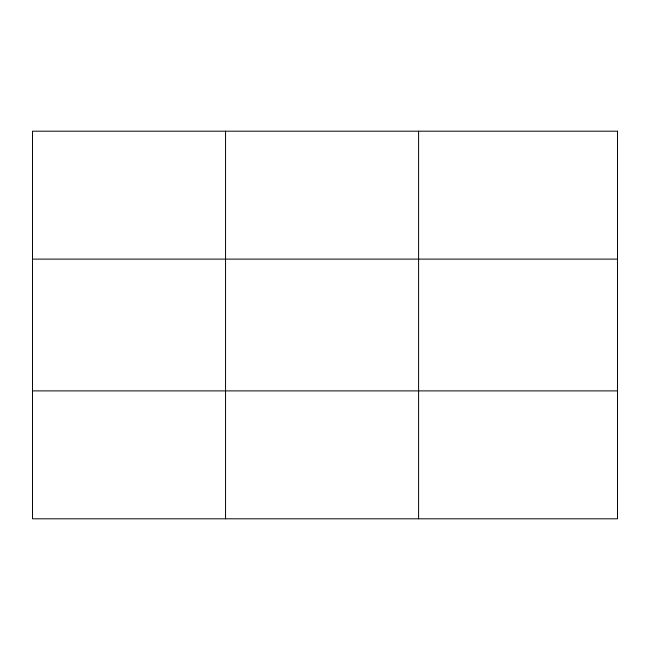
<?xml version="1.0" encoding="UTF-8"?>
<svg xmlns="http://www.w3.org/2000/svg" width="650" height="650" viewBox="0 0 650 650"><rect width="100%" height="100%" fill="white"/><g stroke="black" fill="none" stroke-linecap="round" stroke-linejoin="round"><path stroke-width="0.97" d="M225.55 131.194L225.55 518.806M418.6 131.194L418.6 518.806M32.5 259.106L617.5 259.106M32.5 390.894L617.5 390.894M617.5 131.194L617.5 518.806L32.5 518.806L32.5 131.194L617.5 131.194"/></g></svg>
